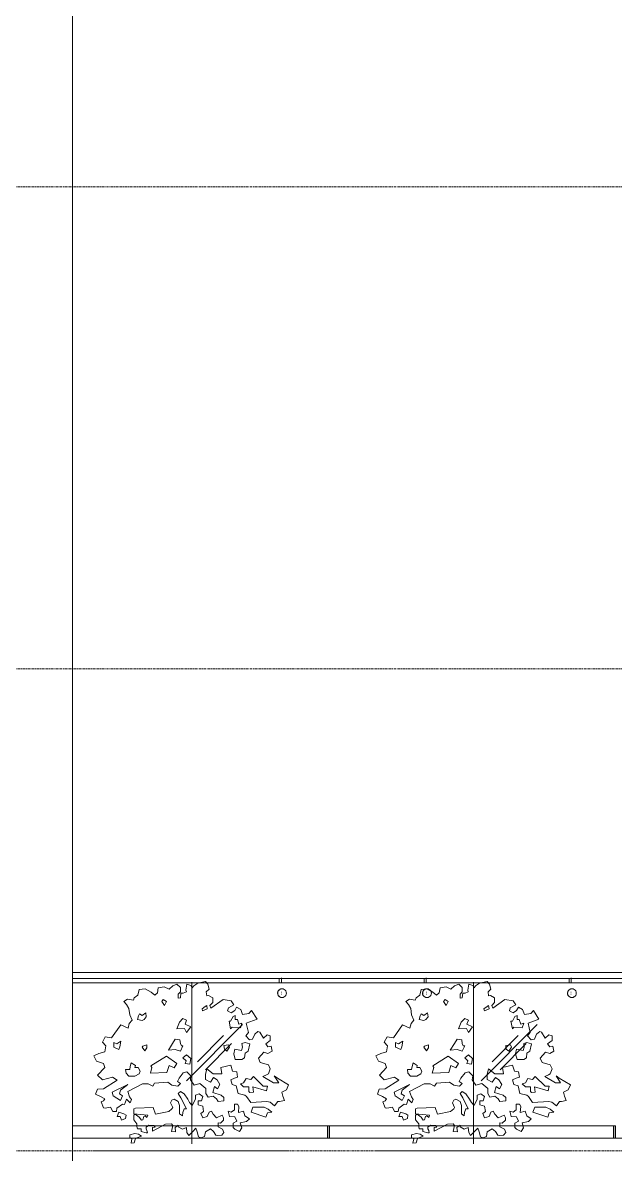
# Model space of a CAD drawing. Header units: millimetres. Extents: x -10599 to 108788, y -9455 to 93550.
# Drawn here: x 40659 to 44720, y 18575 to 26325 of the extents above; entities that cross this region are included whole.
import ezdxf

# ---------------------------------------------------------------- set-up
doc = ezdxf.new("R2010")
doc.units = ezdxf.units.MM
doc.linetypes.add('Centre', pattern=[31.75, 6.35, -4.7625, 15.875, -4.7625])
doc.linetypes.add('Grid Line', pattern=[4.2, 3, -0.6, 0, -0.6])
for name, color, linetype, lineweight in [('G-IMPT', 8, 'Continuous', 5), ('KINH', 152, 'Continuous', 5), ('L-SITE', 91, 'Continuous', 5), ('NET THAY 1', 41, 'Continuous', 5), ('NET THAY 2', 55, 'Continuous', 5), ('NET-THAY', 2, 'Continuous', 9), ('TRUC', 225, 'Continuous', 5)]:
    doc.layers.add(name, color=color, linetype=linetype, lineweight=lineweight)

# ---------------------------------------------------------------- blocks, each defined once
blk = doc.blocks.new('Railing - NBS_RailInfillPnl_Post-V79-MẶT ĐỨNG 1-14')
at = {"layer": 'NET THAY 2'}
for p, q in [((42747.3, 18685), (42747.3, 18770)), ((42760.3, 18770), (42750.4, 18770)), ((42750.4, 18770), (42750.4, 18685)), ((42760.3, 18685), (42760.3, 18770))]:
    blk.add_line(p, q, dxfattribs=at)
blk = doc.blocks.new('Railing - Railing-1506754-MẶT ĐỨNG 1-14')
at = {"layer": 'NET THAY 1'}
blk.add_line((41000.5, 18685), (58462.4, 18685), dxfattribs=at)
for p in [(0, 0), (1959.4, 0)]:
    blk.add_blockref('Railing - NBS_RailInfillPnl_Post-V79-MẶT ĐỨNG 1-14', p)
blk = doc.blocks.new('Top Rail Type - Top Rail_Internal_-1506755-MẶT ĐỨNG 1-14')
at = {"layer": 'NET THAY 1'}
for p, q in [((41000.5, 19750), (58441, 19750)), ((41000.5, 18770), (42750.4, 18770)), ((42760.3, 18770), (44709.8, 18770))]:
    blk.add_line(p, q, dxfattribs=at)
blk = doc.blocks.new('Handrail Type - Handrail_Internal_-1506756-MẶT ĐỨNG 1-14')
at = {"layer": 'NET THAY 1'}
for p, q in [((58338.7, 19821.2), (41000.5, 19821.2)), ((41000.5, 19778.8), (58338.7, 19778.8))]:
    blk.add_line(p, q, dxfattribs=at)
blk = doc.blocks.new('ALB-RAILING 32 - ALB-BALUSTER-V86-MẶT ĐỨNG 1-14')
at = {"layer": 'NET THAY 1'}
for p, q in [((44403.1, 19781.6), (44403.1, 19750)), ((44417.1, 19779.4), (44417.1, 19783.8)), ((44417.1, 19750), (44417.1, 19779)), ((44417.7, 19685.8), (44415.3, 19685.8)), ((44422.2, 19708.8), (44421.1, 19708.8)), ((44415.3, 19671.8), (44417.7, 19671.8)), ((44421.1, 19648.8), (44422.2, 19648.8))]:
    blk.add_line(p, q, dxfattribs=at)
for centre, start_param, end_param in [((44421.1, 19678.8), 0, 1.570796), ((44422.2, 19678.8), 4.712389, 7.853982), ((44421.1, 19678.8), 5.832651, 6.210121), ((44421.1, 19678.8), 1.570796, 3.403392), ((44422.2, 19678.8), 1.570796, 4.712389), ((44421.1, 19678.8), 3.544542, 3.785841)]:
    blk.add_ellipse(centre, major_axis=(0, 30), ratio=0.992899, start_param=start_param, end_param=end_param, dxfattribs=at)
blk = doc.blocks.new('ALB-RAILING 32 - ALB-BALUSTER-V87-MẶT ĐỨNG 1-14')
at = {"layer": 'NET THAY 1'}
for p, q in [((43410.2, 19781.6), (43410.2, 19750)), ((43424.2, 19779.4), (43424.2, 19783.8)), ((43424.2, 19750), (43424.2, 19779)), ((43424.8, 19685.8), (43422.4, 19685.8)), ((43429.3, 19708.8), (43428.2, 19708.8)), ((43422.4, 19671.8), (43424.8, 19671.8)), ((43428.2, 19648.8), (43429.3, 19648.8))]:
    blk.add_line(p, q, dxfattribs=at)
for centre, start_param, end_param in [((43428.2, 19678.8), 0, 1.570796), ((43429.3, 19678.8), 4.712389, 7.853982), ((43428.2, 19678.8), 5.832651, 6.210121), ((43428.2, 19678.8), 1.570796, 3.403392), ((43429.3, 19678.8), 1.570796, 4.712389), ((43428.2, 19678.8), 3.544542, 3.785841)]:
    blk.add_ellipse(centre, major_axis=(0, 30), ratio=0.992899, start_param=start_param, end_param=end_param, dxfattribs=at)
blk = doc.blocks.new('ALB-RAILING 32 - ALB-BALUSTER-V88-MẶT ĐỨNG 1-14')
at = {"layer": 'NET THAY 1'}
for p, q in [((42417.3, 19781.6), (42417.3, 19750)), ((42431.3, 19779.5), (42431.3, 19783.8)), ((42431.3, 19750), (42431.3, 19779)), ((42431.9, 19685.8), (42429.5, 19685.8)), ((42436.4, 19708.8), (42435.3, 19708.8)), ((42429.5, 19671.8), (42431.9, 19671.8)), ((42435.3, 19648.8), (42436.4, 19648.8))]:
    blk.add_line(p, q, dxfattribs=at)
for centre, start_param, end_param in [((42435.3, 19678.8), 0, 1.570796), ((42436.4, 19678.8), 4.712389, 7.853982), ((42435.3, 19678.8), 5.832651, 6.210121), ((42435.3, 19678.8), 1.570796, 3.403392), ((42436.4, 19678.8), 1.570796, 4.712389), ((42435.3, 19678.8), 3.544542, 3.785841)]:
    blk.add_ellipse(centre, major_axis=(0, 30), ratio=0.992899, start_param=start_param, end_param=end_param, dxfattribs=at)
blk = doc.blocks.new('CAY XANH 1 - new block_dwg_110_植栽_中_高木 - 落葉1_φ4000_H5500-1445069-IDEA-4th Storey - Detail-1404438-MẶT ĐỨNG 1-14')
at = {"layer": 'G-IMPT'}
for p, q in [((41149.1, 18600), (41329.3, 18600)), ((41157.4, 18600), (41293, 18600)), ((41199.3, 18600), (41290.6, 18600)), ((41293.2, 18600), (41350.9, 18600)), ((41332.3, 18600), (41391.2, 18600)), ((41342.6, 18600), (41470.6, 18600)), ((41476.2, 18600), (41529.9, 18600)), ((41595.8, 18600), (41580.1, 18600)), ((41689.1, 18600), (41692.4, 18600)), ((41906, 18600), (41941.7, 18600)), ((42463.9, 18600), (41921, 18600)), ((42105.9, 18600), (42004.4, 18600)), ((42114.2, 18600), (42028.9, 18600)), ((42187.2, 18600), (42074.8, 18600)), ((42247.7, 18600), (42121.9, 18600)), ((42421.5, 18600), (42173.8, 18600)), ((42441.1, 18600), (42217.7, 18600)), ((42484.6, 18600), (42337.5, 18600))]:
    blk.add_line(p, q, dxfattribs=at)
at = {"layer": 'G-IMPT', "flags": 128}
for points in [[(41157.6, 18600), (41333.1, 18600), (41449.3, 18600), (41502.8, 18600)], [(41169.8, 18600), (41296.6, 18600), (41405.5, 18600), (41535.8, 18600), (41677.6, 18600), (41614.9, 18600), (41516, 18600), (41369.5, 18600)], [(41309.3, 18600), (41423.2, 18600), (41350.6, 18600), (41322.6, 18600), (41254.7, 18600)], [(41255.4, 18600), (41453.3, 18600), (41549, 18600), (41677.6, 18600), (41819.5, 18600), (41817.8, 18600)], [(41269.8, 18600), (41423.2, 18600), (41377.3, 18600)], [(41294.4, 18600), (41402.4, 18600), (41458.5, 18600)], [(41423.2, 18600), (41603.4, 18600), (41402.2, 18600), (41295.2, 18600)], [(41520.8, 18600), (41544.9, 18600), (41570.4, 18600), (41423.2, 18600)], [(41587.3, 18600), (41594.7, 18600), (41636.4, 18600), (41570.4, 18600), (41487.9, 18600), (41435.1, 18600), (41431.5, 18600)], [(41528.8, 18600), (41583.9, 18600), (41615.8, 18600)], [(41590.7, 18600), (41666.1, 18600), (41603.4, 18600), (41529.3, 18600)], [(41636.4, 18600), (41720.5, 18600), (41603.4, 18600)], [(41711.8, 18600), (41750.1, 18600), (41746.9, 18600), (41666.1, 18600)], [(41672, 18600), (41692.4, 18600), (41819.5, 18600), (41720.5, 18600)], [(41746.9, 18600), (41817.8, 18600), (41834.3, 18600), (41832.6, 18600)], [(41845, 18600), (41878, 18600), (41874.7, 18600), (41836.8, 18600), (41762.5, 18600)], [(41767.7, 18600), (41829.3, 18600), (41900.7, 18600)], [(42469.3, 18600), (42327.5, 18600), (42223.6, 18600), (42078.4, 18600), (41819.5, 18600), (41816.2, 18600), (41829.3, 18600), (41816.2, 18600)], [(42270.5, 18600), (42161.6, 18600), (42028.9, 18600), (41948.1, 18600), (41819.5, 18600), (41921.7, 18600), (41909.3, 18600)], [(41822.8, 18600), (41936.1, 18600), (42114.2, 18600), (42131.3, 18600)], [(41989.8, 18600), (41909.3, 18600), (41902.7, 18600), (41874.7, 18600)], [(41889, 18600), (41894.7, 18600), (41898.8, 18600)], [(41973.3, 18600), (41900.7, 18600), (41894.7, 18600)], [(42444.7, 18600), (42285.1, 18600), (42068.5, 18600), (41921.7, 18600)], [(42040.3, 18600), (42004.4, 18600), (41941.7, 18600)], [(42356.5, 18600), (42179.3, 18600), (41948.1, 18600), (42176.1, 18600), (42280, 18600), (42452.1, 18600)], [(41979.6, 18600), (41973.3, 18600), (41995.7, 18600)], [(42301.3, 18600), (42218.7, 18600), (42131.6, 18600), (41989.8, 18600), (42049.1, 18600)], [(42369.1, 18600), (42249.9, 18600), (42132.8, 18600), (42068.5, 18600)], [(42334.9, 18600), (42078.4, 18600), (42235.5, 18600)], [(42333.7, 18600), (42235.5, 18600), (42326.2, 18600), (42480.2, 18600)]]:
    blk.add_lwpolyline(points, dxfattribs=at)
blk = doc.blocks.new('CAY XANH 1 - new block_dwg-1404437-MẶT ĐỨNG 1-14')
blk.add_blockref('CAY XANH 1 - new block_dwg_110_植栽_中_高木 - 落葉1_φ4000_H5500-1445069-IDEA-4th Storey - Detail-1404438-MẶT ĐỨNG 1-14', (0, 0))
blk = doc.blocks.new('CAY XANH 1 - CAY XANH_dwg-V118-MẶT ĐỨNG 1-14')
at = {"layer": 'G-IMPT', "flags": 128}
for points in [[(41357.7, 18915.9), (41342.4, 18919.1), (41304.9, 18891.1), (41301.8, 18869.4), (41276.9, 18869.4), (41261.6, 18897.4), (41224.1, 18891.1), (41212, 18894.2), (41196.7, 18934.4), (41212, 18940.7), (41221.5, 18956), (41193.5, 18971.9), (41159.2, 18987.2), (41171.3, 19021.5), (41212, 19024.7), (41306, 19082), (41274.8, 19103.6), (41206.2, 19085.2), (41172.4, 19116.3), (41222, 19169.2), (41212.5, 19197.2), (41166, 19212.5), (41147.5, 19250), (41181.3, 19265.3), (41222, 19277.5), (41228.3, 19318.1), (41206.2, 19343), (41225.2, 19380), (41268.5, 19374.1), (41331.1, 19461.3), (41380.8, 19439.1), (41389.8, 19470.3), (41408.8, 19495.1), (41392.9, 19529.5), (41387.1, 19572.8), (41371.3, 19600.8), (41352.8, 19622.5), (41377.6, 19637.8), (41417.8, 19632), (41424.1, 19647.3), (41448.9, 19665.8), (41458.4, 19703.3), (41498.6, 19709.6), (41538.7, 19684.8), (41563.5, 19665.8), (41582.5, 19681.6), (41588.3, 19715.5), (41629, 19721.8), (41662.8, 19706.5), (41687.6, 19728.1), (41715.6, 19740.3), (41740.4, 19718.6), (41740.4, 19687.4), (41725.1, 19672.1), (41725.1, 19644.1), (41740.4, 19647.3), (41743.6, 19678.5), (41759.4, 19678.5), (41781.1, 19687.4), (41777.9, 19700.1), (41784.3, 19740.3), (41811.7, 19731.3), (41821.2, 19715.5), (41830.7, 19728.1), (41858.7, 19746.6), (41911, 19759.3), (41926.8, 19740.3), (41936.3, 19706.5), (41917.3, 19687.4), (41920.5, 19660), (41933.2, 19662.6), (41961.2, 19647.3), (41961.2, 19616.1), (41942.2, 19594.5), (41948.5, 19576), (42031.9, 19635.1), (42087.9, 19625.6), (42106.4, 19598.2), (42069.4, 19579.1), (42063.1, 19557.5), (42087.9, 19545.3), (42112.7, 19560.7), (42124.9, 19582.3), (42152.9, 19567), (42165.5, 19532.7), (42208.9, 19539), (42227.3, 19560.7), (42264.8, 19501.5), (42190.9, 19473), (42206.2, 19408.5), (42187.2, 19386.8), (42212, 19358.8), (42234.2, 19364.6), (42249.5, 19399), (42271.2, 19417.5), (42283.8, 19411.7), (42308.7, 19371), (42333.5, 19392.6), (42355.1, 19386.8), (42355.1, 19355.7), (42324, 19330.8), (42339.3, 19312.3), (42360.9, 19315), (42367.3, 19281.2), (42339.3, 19265.3), (42311.3, 19274.8), (42274.3, 19234.7), (42286.5, 19203.5), (42342.5, 19188.2), (42355.1, 19160.2), (42342.5, 19125.8), (42330.3, 19119.5), (42305.5, 19107.4), (42378.7, 19063.8), (42413, 19063.8), (42383.1, 19113.2), (42404.8, 19097.8), (42481.1, 19051.1), (42465.8, 19017.3), (42434.6, 19001.4), (42441, 18973.4), (42453.1, 18942.8), (42419.3, 18936.4), (42406.6, 18936.4), (42385, 18908.4), (42353.8, 18933.3), (42332.2, 18936.4), (42221.5, 18930.4), (42193.5, 18970.5), (42181.4, 18980), (42134.9, 18992.2), (42122.2, 19045), (42094.3, 19054.5), (42085.3, 19085.7), (42110.1, 19097.8), (42131.7, 19104.2), (42125.4, 19141.2), (42097.4, 19144.3), (42085.3, 19185), (42016.6, 19169.2), (42023, 19125.8), (41963.8, 19125.8), (41920.5, 19160.2), (41911, 19122.7), (41911, 19088.3), (41945.3, 19069.8), (41967, 19101), (41991.8, 19085.7), (42010.8, 19054.5), (41995, 19023.4), (41973.3, 19038.7), (41961.2, 18998.5), (42019.8, 18980), (42038.3, 18964.2), (42038.3, 18942.5), (41998.1, 18936.7), (41986, 18955.2), (41963.8, 18973.7), (41930, 18967.3), (41914.2, 18992.2), (41914.2, 19026.5), (41874, 19060.9), (41833.9, 19048.2), (41809.1, 19085.7), (41811.7, 19113.2), (41784.3, 19141.2), (41759.4, 19132.2), (41731.4, 19097.8), (41718.8, 19073), (41740.4, 19060.9), (41721.9, 19041.8), (41681.8, 19048.2), (41653.8, 19069.8), (41563.2, 19063.5), (41551, 19041.8), (41519.9, 19057.2), (41479.7, 19057.2), (41379.4, 19005.7), (41392.1, 18968.7), (41404.2, 18950.2), (41395.2, 18928), (41379.4, 18943.9), (41370.5, 18952.8)], [(41644, 19622.4), (41622.7, 19636.6), (41612.1, 19622.4), (41629.8, 19594)], [(41505.7, 19516), (41502.2, 19544.3), (41477.3, 19526.6), (41459.6, 19537.2), (41452.5, 19523), (41445.4, 19498.2), (41477.3, 19491.1), (41491.5, 19498.2)], [(41909.9, 19586.9), (41920.6, 19594), (41924.1, 19572.7), (41892.2, 19558.5), (41888.7, 19572.7)], [(41732.6, 19480.5), (41757.5, 19505.3), (41782.3, 19494.7), (41771.6, 19466.3), (41810.6, 19448.6), (41782.3, 19409.5), (41768.1, 19437.9), (41714.9, 19434.4)], [(42101.4, 19519.5), (42115.6, 19526.6), (42115.6, 19498.2), (42129.8, 19498.2), (42140.4, 19466.3), (42161.7, 19473.4), (42151, 19441.5), (42094.3, 19445), (42083.7, 19434.4), (42073, 19487.6), (42083.7, 19487.6)], [(41282.7, 19308.2), (41282.7, 19340.1), (41304, 19333), (41332.4, 19350.7), (41325.3, 19311.7), (41318.2, 19294)], [(41481.3, 19315.3), (41477.8, 19308.2), (41495.5, 19283.3), (41509.7, 19304.6), (41509.7, 19325.9)], [(41686.5, 19335), (41704.3, 19363.4), (41736.2, 19359.9), (41739.7, 19335), (41746.8, 19317.3), (41757.5, 19317.3), (41739.7, 19281.8), (41704.3, 19292.5), (41658.2, 19288.9)], [(42041.1, 19296), (42037.6, 19320.9), (42069.5, 19324.4), (42076.6, 19310.2), (42058.9, 19281.8)], [(42105, 19264.1), (42112, 19296), (42158.1, 19285.4), (42165.2, 19310.2), (42161.7, 19335), (42183, 19342.1), (42214.9, 19331.5), (42204.2, 19281.8), (42183, 19267.6), (42179.4, 19235.7), (42161.7, 19225.1), (42115.6, 19225.1)], [(41697.2, 19168.3), (41714.9, 19196.7), (41644, 19246.4), (41538, 19180.5), (41545.1, 19169.8), (41534.5, 19130.8), (41647.5, 19136.4), (41661.7, 19182.5)], [(41803.6, 19193.2), (41810.6, 19232.2), (41782.3, 19257), (41757.5, 19235.7), (41778.7, 19214.4), (41771.6, 19196.7)], [(41428.1, 19169.8), (41449.4, 19169.8), (41463.6, 19145), (41456.5, 19127.2), (41428.1, 19109.5), (41385.6, 19109.5), (41367.8, 19130.8), (41364.3, 19155.6), (41392.7, 19155.6), (41396.2, 19176.9), (41403.3, 19201.7), (41431.7, 19184)], [(42172.3, 19065.4), (42190.1, 19093.8), (42222, 19086.7), (42239.7, 19108), (42307.8, 19043.1), (42336.2, 19043.1), (42329.1, 19011.2), (42236.1, 19037.1), (42239.7, 19001.6), (42214.9, 18998), (42207.8, 19005.1), (42207.8, 19037.1), (42172.3, 19037.1), (42151, 19058.4)], [(41279.8, 18976.1), (41272.7, 19000.9), (41378.5, 19052.8), (41329.4, 19015.1), (41322.4, 18990.3), (41343.6, 18976.1), (41329.4, 18944.2)], [(41556.8, 18771.9), (41523, 18775), (41504.5, 18762.3), (41504.5, 18750.2), (41510.4, 18737.5), (41513.5, 18722.2), (41504.5, 18722.2), (41470.2, 18731.2), (41470.2, 18750.2), (41445.4, 18750.2), (41442.2, 18765.5), (41442.2, 18784), (41420.6, 18812), (41420.6, 18843.2), (41430.1, 18849.5), (41457.5, 18830.5), (41473.4, 18808.8), (41482.4, 18812), (41488.7, 18833.7), (41498.2, 18840), (41510.4, 18827.3), (41516.7, 18843.2), (41420.1, 18853.5), (41420.1, 18887.9), (41432.2, 18891.1), (41554.2, 18896), (41569.5, 18849.5), (41660.2, 18868), (41681.8, 18887), (41687.6, 18896), (41672.3, 18927.2), (41681.8, 18945.7), (41697.1, 18952), (41725.1, 18936.7), (41734.6, 18908.7), (41734.6, 18874.4), (41734.6, 18852.7), (41753.1, 18840), (41756.3, 18862.2), (41765.2, 18887), (41781.1, 18887), (41743.6, 18961.5), (41725.1, 18992.2), (41740.4, 19004.9), (41765.2, 18989), (41790.1, 18952), (41802.7, 18930.4), (41821.2, 18908.7), (41842.9, 18952), (41842.9, 18980), (41867.7, 18989), (41892.5, 18970.5), (41883.5, 18942.5), (41861.4, 18942.5), (41861.4, 18914.5), (41892.5, 18905.5), (41898.9, 18868), (41880.4, 18855.9), (41892.5, 18824.7), (41923.7, 18834.2), (41936.3, 18864.9), (41951.7, 18871.2), (41963.8, 18849.5), (41986, 18824.7), (42026.1, 18843.2), (42035.6, 18824.7), (42035.6, 18809.4), (42013.5, 18787.7), (41998.1, 18790.4), (41998.1, 18762.9), (42029.3, 18747), (42038.3, 18725.4), (42023, 18706.9), (41995, 18703.7), (41982.8, 18706.9), (41967, 18731.7), (41945.3, 18750.2), (41911, 18728.5), (41905.2, 18697.4), (41880.4, 18688.4), (41864.5, 18694.2), (41855.5, 18728.5), (41846, 18753.4), (41824.4, 18731.7), (41796.4, 18703.7), (41784.3, 18725.4), (41781.1, 18759.7), (41753.1, 18747), (41725.1, 18762.9), (41725.1, 18775), (41703.5, 18759.7), (41706.6, 18728.5), (41678.6, 18731.7), (41687.6, 18771.9), (41678.6, 18784.6), (41638, 18781.4), (41547.9, 18734.3), (41547.9, 18759.2), (41566.3, 18762.3)], [(42140.7, 18902.4), (42131.7, 18917.7), (42110.1, 18917.7), (42110.1, 18880.7), (42087.9, 18864.9), (42066.3, 18871.2), (42075.8, 18834.2), (42112.7, 18831), (42125.4, 18803), (42100.6, 18787.7), (42100.6, 18759.7), (42112.7, 18747), (42143.9, 18731.7), (42159.7, 18756.5), (42150.2, 18790.4), (42193.5, 18799.9), (42212, 18818.4), (42181.4, 18840), (42171.9, 18871.2), (42137.6, 18862.2)], [(41352.5, 18852.2), (41318.1, 18864.8), (41306, 18833.7), (41327.6, 18833.7), (41336.6, 18808.8), (41364.6, 18821.5), (41367.8, 18843.2)], [(42313.7, 18898.9), (42236.8, 18899.2), (42224.7, 18864.9), (42325.8, 18830.8), (42335.4, 18858.8), (42366.5, 18865.1), (42341.7, 18883.6)], [(41451.7, 18712.7), (41426.9, 18719), (41392.6, 18709.5), (41392.6, 18691), (41407.9, 18681.5), (41402.1, 18650.9), (41423.7, 18653.5), (41432.7, 18684.7), (41442.2, 18687.9), (41473.4, 18700.5)]]:
    blk.add_lwpolyline(points, close=True, dxfattribs=at)
blk = doc.blocks.new('CAY XANH 1 - CAY XANH_dwg-V119-MẶT ĐỨNG 1-14')
at = {"layer": 'G-IMPT'}
for p, q in [((41818, 19483), (41818, 19514.9)), ((41818, 19221.1), (41818, 19260.1)), ((41818, 18899.2), (41818, 18914.4))]:
    blk.add_line(p, q, dxfattribs=at)
at = {"layer": 'G-IMPT', "flags": 128}
for points in [[(41818, 19673.5), (41818, 19682.4), (41818, 19695.1), (41818, 19735.2), (41818, 19726.2), (41818, 19710.4), (41818, 19723), (41818, 19741.5), (41818, 19754.1), (41818, 19735.2), (41818, 19701.4), (41818, 19682.4), (41818, 19655), (41818, 19657.7), (41818, 19642.4), (41818, 19611.3), (41818, 19589.7), (41818, 19571.2), (41818, 19630.3), (41818, 19620.8), (41818, 19593.4), (41818, 19574.4), (41818, 19552.8), (41818, 19540.6), (41818, 19555.9), (41818, 19577.5), (41818, 19562.3), (41818, 19528), (41818, 19534.3), (41818, 19555.9), (41818, 19496.9), (41818, 19468.4), (41818, 19404.1), (41818, 19382.5), (41818, 19354.6), (41818, 19360.4), (41818, 19394.6), (41818, 19413.1), (41818, 19407.3), (41818, 19366.7), (41818, 19388.3), (41818, 19382.5), (41818, 19351.4), (41818, 19326.6), (41818, 19308.2), (41818, 19310.8), (41818, 19277.1), (41818, 19261.3), (41818, 19270.8), (41818, 19230.7), (41818, 19199.6), (41818, 19184.3), (41818, 19156.4), (41818, 19122.1), (41818, 19115.8), (41818, 19103.7), (41818, 19060.2)], [(41818, 19621), (41818, 19632.9), (41818, 19627.1), (41818, 19642.4), (41818, 19660.8), (41818, 19698.3), (41818, 19704.6), (41818, 19679.8), (41818, 19660.8), (41818, 19676.6), (41818, 19710.4), (41818, 19716.7), (41818, 19701.4), (41818, 19723), (41818, 19735.2), (41818, 19713.5), (41818, 19682.4), (41818, 19667.2), (41818, 19639.2), (41818, 19642.4), (41818, 19673.5)], [(41818, 19444.8), (41818, 19434.7), (41818, 19465.8), (41818, 19490.6), (41818, 19524.8), (41818, 19568.1), (41818, 19596), (41818, 19611.3)], [(41818, 19514.9), (41818, 19522), (41818, 19493.6)], [(41818, 19493.6), (41818, 19461.8), (41818, 19468.9), (41818, 19437), (41818, 19440.6), (41818, 19429.9), (41818, 19483)], [(41818, 19330.8), (41818, 19359.2), (41818, 19355.6), (41818, 19330.8), (41818, 19313.1)], [(41818, 19260.1), (41818, 19291.9), (41818, 19281.3), (41818, 19306.1), (41818, 19330.8), (41818, 19337.9), (41818, 19327.3), (41818, 19277.8), (41818, 19263.6), (41818, 19231.7), (41818, 19221.1)], [(41818, 19313.1), (41818, 19277.8), (41818, 19288.4), (41818, 19284.8), (41818, 19330.8)], [(41818, 19151.8), (41818, 19173.1), (41818, 19197.8), (41818, 19180.1), (41818, 19166)], [(41818, 18933.1), (41818, 18905.2), (41818, 18930), (41818, 18933.1), (41818, 18927.1), (41818, 18967.2), (41818, 18976.6), (41818, 18988.8), (41818, 19041.5), (41818, 19051), (41818, 19082.1), (41818, 19094.2), (41818, 19100.5), (41818, 19137.4), (41818, 19140.6), (41818, 19181.2), (41818, 19165.3), (41818, 19122.1)], [(41818, 19166), (41818, 19141.2), (41818, 19123.5), (41818, 19105.8)], [(41818, 19122.1), (41818, 19156.4), (41818, 19119), (41818, 19084.7), (41818, 19066.2), (41818, 19097.3), (41818, 19082.1), (41818, 19051), (41818, 19019.9), (41818, 19035.1), (41818, 18995.1), (41818, 18976.6), (41818, 18960.8), (41818, 18939.2), (41818, 18933.4), (41818, 18951.9), (41818, 18970.3), (41818, 18964), (41818, 18988.8), (41818, 19023), (41818, 19057.3), (41818, 19044.6), (41818, 19082.1), (41818, 19109.5), (41818, 19137.4), (41818, 19128.4), (41818, 19094.2), (41818, 19069.4), (41818, 19057.3), (41818, 19038.3), (41818, 19044.6), (41818, 19066.2), (41818, 19059.9), (41818, 19038.3), (41818, 19053.6)], [(41818, 19105.8), (41818, 19127.1), (41818, 19151.8)], [(41818, 19060.2), (41818, 19109.5), (41818, 19094.2), (41818, 19047.5), (41818, 19013.8), (41818, 18998), (41818, 18970), (41818, 18939.5), (41818, 18933.1)], [(41818, 19061.9), (41818, 19090.2), (41818, 19083.1), (41818, 19104.3), (41818, 19039.6)], [(41818, 19033.5), (41818, 19054.8), (41818, 19061.9)], [(41818, 19053.6), (41818, 19002.3), (41818, 18965.4), (41818, 18946.9), (41818, 18924.8), (41818, 18940.6), (41818, 18949.4), (41818, 18912.6)], [(41818, 19039.3), (41818, 19049.2), (41818, 19033.7)], [(41818, 19039.6), (41818, 19007.8), (41818, 19033.5), (41818, 18998.2), (41818, 18994.6), (41818, 19001.7), (41818, 19033.5)], [(41818, 18883.9), (41818, 18958.2), (41818, 18988.8), (41818, 19001.4), (41818, 18985.6), (41818, 18948.7), (41818, 18927.1), (41818, 18905.5), (41818, 18948.7), (41818, 18976.6), (41818, 18985.6), (41818, 18967.2), (41818, 18939.2)], [(41818, 18747.3), (41818, 18762.6), (41818, 18781.1), (41818, 18809), (41818, 18840.1), (41818, 18846.4), (41818, 18827.5), (41818, 18805.8), (41818, 18809), (41818, 18830.6), (41818, 18836.9), (41818, 18824.3), (41818, 18840.1), (41818, 18850.4), (41818, 18884.7), (41818, 18887.9), (41818, 18892.8), (41818, 18846.4), (41818, 18864.9), (41818, 18883.9), (41818, 18892.8), (41818, 18923.9), (41818, 18942.4), (41818, 18948.7), (41818, 18933.4), (41818, 18905.5), (41818, 18871.2), (41818, 18849.6), (41818, 18837), (41818, 18859.1), (41818, 18883.9)], [(41818, 18939.2), (41818, 18911.3), (41818, 18902.3), (41818, 18864.9), (41818, 18852.8), (41818, 18821.7), (41818, 18831.2), (41818, 18861.7), (41818, 18868.1), (41818, 18846.4), (41818, 18821.7), (41818, 18840.1), (41818, 18821.7), (41818, 18806.4), (41818, 18784.8), (41818, 18787.4), (41818, 18760), (41818, 18744.2), (41818, 18722.6), (41818, 18704.1), (41818, 18701), (41818, 18704.1), (41818, 18728.9), (41818, 18747.3), (41818, 18725.7), (41818, 18694.6), (41818, 18685.7), (41818, 18691.5), (41818, 18725.7), (41818, 18750.5), (41818, 18728.9), (41818, 18701), (41818, 18722.6), (41818, 18756.8), (41818, 18744.2), (41818, 18760), (41818, 18772.1), (41818, 18756.8), (41818, 18725.7), (41818, 18728.9), (41818, 18769), (41818, 18781.6), (41818, 18778.4), (41818, 18731.5), (41818, 18756.3), (41818, 18759.5), (41818, 18768.9)], [(41818, 18914.4), (41818, 18877.5), (41818, 18861.7), (41818, 18868.1), (41818, 18831.2), (41818, 18828), (41818, 18800.1), (41818, 18784.8), (41818, 18756.8), (41818, 18744.2), (41818, 18728.9), (41818, 18753.7), (41818, 18787.4), (41818, 18796.9), (41818, 18815.3), (41818, 18837), (41818, 18868.1), (41818, 18859.1), (41818, 18899.2)], [(41818, 18815.6), (41818, 18818.5), (41818, 18840.1), (41818, 18845.7)], [(41818, 18768.9), (41818, 18772.1), (41818, 18759.5), (41818, 18747.3), (41818, 18734.7), (41818, 18719.4)], [(41818, 18719.4), (41818, 18728.4), (41818, 18747.3)]]:
    blk.add_lwpolyline(points, dxfattribs=at)
for points in [[(41818, 19617.5), (41818, 19631.7), (41818, 19617.5), (41818, 19589.2)], [(41818, 19582.1), (41818, 19589.2), (41818, 19568), (41818, 19553.8), (41818, 19568)], [(41818, 19511.3), (41818, 19539.7), (41818, 19522), (41818, 19532.6), (41818, 19518.4), (41818, 19493.6), (41818, 19486.6), (41818, 19493.6)], [(41818, 19475.9), (41818, 19500.7), (41818, 19490.1), (41818, 19461.8), (41818, 19444.1), (41818, 19405.2), (41818, 19433.5), (41818, 19429.9)], [(41818, 19311.1), (41818, 19304), (41818, 19279.2), (41818, 19300.5), (41818, 19321.7)], [(41818, 19291.9), (41818, 19316.7), (41818, 19320.2), (41818, 19306.1), (41818, 19277.8)], [(41818, 19189.3), (41818, 19228.2), (41818, 19253), (41818, 19231.7), (41818, 19210.5), (41818, 19192.8)], [(41818, 19164.5), (41818, 19192.8), (41818, 19242.4), (41818, 19176.6), (41818, 19166), (41818, 19127.1), (41818, 19132.6), (41818, 19178.7)], [(41818, 18895.7), (41818, 18896), (41818, 18861.7), (41818, 18827.7), (41818, 18855.7), (41818, 18862), (41818, 18880.4)], [(41818, 18709.9), (41818, 18716.2), (41818, 18706.7), (41818, 18688.3), (41818, 18678.8), (41818, 18648.2), (41818, 18650.9), (41818, 18682), (41818, 18685.1), (41818, 18697.8)]]:
    blk.add_lwpolyline(points, close=True, dxfattribs=at)
blk = doc.blocks.new('CAY XANH 1 - CAY XANH 1-V120-MẶT ĐỨNG 1-14')
for name in ['CAY XANH 1 - CAY XANH_dwg-V118-MẶT ĐỨNG 1-14', 'CAY XANH 1 - CAY XANH_dwg-V119-MẶT ĐỨNG 1-14', 'CAY XANH 1 - new block_dwg-1404437-MẶT ĐỨNG 1-14']:
    blk.add_blockref(name, (0, 0))
blk = doc.blocks.new('CAY XANH 1 - new block_dwg_110_植栽_中_高木 - 落葉1_φ4000_H5500-1445069-IDEA-4th Storey - Detail-V125-MẶT ĐỨNG 1-14')
at = {"layer": 'G-IMPT'}
for p, q in [((43079.8, 18600), (43260, 18600)), ((43088.1, 18600), (43223.6, 18600)), ((43129.9, 18600), (43221.2, 18600)), ((43223.8, 18600), (43281.5, 18600)), ((43262.9, 18600), (43321.9, 18600)), ((43273.2, 18600), (43401.2, 18600)), ((43406.9, 18600), (43460.6, 18600)), ((43526.5, 18600), (43510.7, 18600)), ((43619.8, 18600), (43623.1, 18600)), ((43836.7, 18600), (43872.3, 18600)), ((44394.6, 18600), (43851.6, 18600)), ((44036.5, 18600), (43935, 18600)), ((44044.8, 18600), (43959.6, 18600)), ((44117.8, 18600), (44005.4, 18600)), ((44178.4, 18600), (44052.6, 18600)), ((44352.2, 18600), (44104.4, 18600)), ((44371.8, 18600), (44148.3, 18600)), ((44415.3, 18600), (44268.1, 18600))]:
    blk.add_line(p, q, dxfattribs=at)
at = {"layer": 'G-IMPT', "flags": 128}
for points in [[(43088.3, 18600), (43263.8, 18600), (43379.9, 18600), (43433.4, 18600)], [(43100.4, 18600), (43227.2, 18600), (43336.1, 18600), (43466.4, 18600), (43608.2, 18600), (43545.6, 18600), (43446.6, 18600), (43300.1, 18600)], [(43239.9, 18600), (43353.8, 18600), (43281.3, 18600), (43253.2, 18600), (43185.3, 18600)], [(43186, 18600), (43383.9, 18600), (43479.6, 18600), (43608.2, 18600), (43750.1, 18600), (43748.4, 18600)], [(43200.4, 18600), (43353.8, 18600), (43307.9, 18600)], [(43225, 18600), (43333, 18600), (43389.1, 18600)], [(43353.8, 18600), (43534, 18600), (43332.8, 18600), (43225.9, 18600)], [(43451.4, 18600), (43475.5, 18600), (43501, 18600), (43353.8, 18600)], [(43518, 18600), (43525.4, 18600), (43567, 18600), (43501, 18600), (43418.6, 18600), (43365.8, 18600), (43362.1, 18600)], [(43459.5, 18600), (43514.5, 18600), (43546.4, 18600)], [(43521.4, 18600), (43596.7, 18600), (43534, 18600), (43459.9, 18600)], [(43567, 18600), (43651.1, 18600), (43534, 18600)], [(43642.5, 18600), (43680.7, 18600), (43677.5, 18600), (43596.7, 18600)], [(43602.6, 18600), (43623.1, 18600), (43750.1, 18600), (43651.1, 18600)], [(43677.5, 18600), (43748.4, 18600), (43764.9, 18600), (43763.3, 18600)], [(43775.6, 18600), (43808.7, 18600), (43805.3, 18600), (43767.4, 18600), (43693.2, 18600)], [(43698.4, 18600), (43760, 18600), (43831.3, 18600)], [(44400, 18600), (44258.1, 18600), (44154.2, 18600), (44009, 18600), (43750.1, 18600), (43746.8, 18600), (43760, 18600), (43746.8, 18600)], [(44201.2, 18600), (44092.3, 18600), (43959.6, 18600), (43878.7, 18600), (43750.1, 18600), (43852.4, 18600), (43840, 18600)], [(43753.4, 18600), (43866.8, 18600), (44044.8, 18600), (44061.9, 18600)], [(43920.4, 18600), (43840, 18600), (43833.4, 18600), (43805.3, 18600)], [(43819.6, 18600), (43825.3, 18600), (43829.5, 18600)], [(43903.9, 18600), (43831.3, 18600), (43825.3, 18600)], [(44375.4, 18600), (44215.7, 18600), (43999.2, 18600), (43852.4, 18600)], [(43970.9, 18600), (43935, 18600), (43872.3, 18600)], [(44287.1, 18600), (44110, 18600), (43878.7, 18600), (44106.8, 18600), (44210.7, 18600), (44382.7, 18600)], [(43910.3, 18600), (43903.9, 18600), (43926.4, 18600)], [(44232, 18600), (44149.3, 18600), (44062.2, 18600), (43920.4, 18600), (43979.8, 18600)], [(44299.8, 18600), (44180.6, 18600), (44063.5, 18600), (43999.2, 18600)], [(44265.6, 18600), (44009, 18600), (44166.2, 18600)], [(44264.4, 18600), (44166.2, 18600), (44256.9, 18600), (44410.8, 18600)]]:
    blk.add_lwpolyline(points, dxfattribs=at)
blk = doc.blocks.new('CAY XANH 1 - new block_dwg-V126-MẶT ĐỨNG 1-14')
blk.add_blockref('CAY XANH 1 - new block_dwg_110_植栽_中_高木 - 落葉1_φ4000_H5500-1445069-IDEA-4th Storey - Detail-V125-MẶT ĐỨNG 1-14', (0, 0))
blk = doc.blocks.new('CAY XANH 1 - CAY XANH_dwg-V127-MẶT ĐỨNG 1-14')
at = {"layer": 'G-IMPT'}
for p, q in [((43748.6, 19483), (43748.6, 19514.9)), ((43748.6, 19221.1), (43748.6, 19260.1)), ((43748.6, 18899.2), (43748.6, 18914.4))]:
    blk.add_line(p, q, dxfattribs=at)
at = {"layer": 'G-IMPT', "flags": 128}
for points in [[(43748.6, 19673.5), (43748.6, 19682.4), (43748.6, 19695.1), (43748.6, 19735.2), (43748.6, 19726.2), (43748.6, 19710.4), (43748.6, 19723), (43748.6, 19741.5), (43748.6, 19754.1), (43748.6, 19735.2), (43748.6, 19701.4), (43748.6, 19682.4), (43748.6, 19655), (43748.6, 19657.7), (43748.6, 19642.4), (43748.6, 19611.3), (43748.6, 19589.7), (43748.6, 19571.2), (43748.6, 19630.3), (43748.6, 19620.8), (43748.6, 19593.4), (43748.6, 19574.4), (43748.6, 19552.8), (43748.6, 19540.6), (43748.6, 19555.9), (43748.6, 19577.5), (43748.6, 19562.3), (43748.6, 19528), (43748.6, 19534.3), (43748.6, 19555.9), (43748.6, 19496.9), (43748.6, 19468.4), (43748.6, 19404.1), (43748.6, 19382.5), (43748.6, 19354.6), (43748.6, 19360.4), (43748.6, 19394.6), (43748.6, 19413.1), (43748.6, 19407.3), (43748.6, 19366.7), (43748.6, 19388.3), (43748.6, 19382.5), (43748.6, 19351.4), (43748.6, 19326.6), (43748.6, 19308.2), (43748.6, 19310.8), (43748.6, 19277.1), (43748.6, 19261.3), (43748.6, 19270.8), (43748.6, 19230.7), (43748.6, 19199.6), (43748.6, 19184.3), (43748.6, 19156.4), (43748.6, 19122.1), (43748.6, 19115.8), (43748.6, 19103.7), (43748.6, 19060.2)], [(43748.6, 19620.9), (43748.6, 19632.9), (43748.6, 19627.1), (43748.6, 19642.4), (43748.6, 19660.8), (43748.6, 19698.3), (43748.6, 19704.6), (43748.6, 19679.8), (43748.6, 19660.8), (43748.6, 19676.6), (43748.6, 19710.4), (43748.6, 19716.7), (43748.6, 19701.4), (43748.6, 19723), (43748.6, 19735.2), (43748.6, 19713.5), (43748.6, 19682.4), (43748.6, 19667.2), (43748.6, 19639.2), (43748.6, 19642.4), (43748.6, 19673.5)], [(43748.6, 19444.8), (43748.6, 19434.7), (43748.6, 19465.8), (43748.6, 19490.6), (43748.6, 19524.8), (43748.6, 19568.1), (43748.6, 19596), (43748.6, 19611.3)], [(43748.6, 19514.9), (43748.6, 19522), (43748.6, 19493.6)], [(43748.6, 19493.6), (43748.6, 19461.8), (43748.6, 19468.9), (43748.6, 19437), (43748.6, 19440.6), (43748.6, 19429.9), (43748.6, 19483)], [(43748.6, 19330.8), (43748.6, 19359.2), (43748.6, 19355.6), (43748.6, 19330.8), (43748.6, 19313.1)], [(43748.6, 19260.1), (43748.6, 19291.9), (43748.6, 19281.3), (43748.6, 19306.1), (43748.6, 19330.8), (43748.6, 19337.9), (43748.6, 19327.3), (43748.6, 19277.8), (43748.6, 19263.6), (43748.6, 19231.7), (43748.6, 19221.1)], [(43748.6, 19313.1), (43748.6, 19277.8), (43748.6, 19288.4), (43748.6, 19284.8), (43748.6, 19330.8)], [(43748.6, 19151.8), (43748.6, 19173.1), (43748.6, 19197.8), (43748.6, 19180.1), (43748.6, 19166)], [(43748.6, 18933.1), (43748.6, 18905.2), (43748.6, 18930), (43748.6, 18933.1), (43748.6, 18927.1), (43748.6, 18967.2), (43748.6, 18976.6), (43748.6, 18988.8), (43748.6, 19041.5), (43748.6, 19051), (43748.6, 19082.1), (43748.6, 19094.2), (43748.6, 19100.5), (43748.6, 19137.4), (43748.6, 19140.6), (43748.6, 19181.2), (43748.6, 19165.3), (43748.6, 19122.1)], [(43748.6, 19166), (43748.6, 19141.2), (43748.6, 19123.5), (43748.6, 19105.8)], [(43748.6, 19122.1), (43748.6, 19156.4), (43748.6, 19119), (43748.6, 19084.7), (43748.6, 19066.2), (43748.6, 19097.3), (43748.6, 19082.1), (43748.6, 19051), (43748.6, 19019.9), (43748.6, 19035.1), (43748.6, 18995.1), (43748.6, 18976.6), (43748.6, 18960.8), (43748.6, 18939.2), (43748.6, 18933.4), (43748.6, 18951.9), (43748.6, 18970.3), (43748.6, 18964), (43748.6, 18988.8), (43748.6, 19023), (43748.6, 19057.3), (43748.6, 19044.6), (43748.6, 19082.1), (43748.6, 19109.5), (43748.6, 19137.4), (43748.6, 19128.4), (43748.6, 19094.2), (43748.6, 19069.4), (43748.6, 19057.3), (43748.6, 19038.3), (43748.6, 19044.6), (43748.6, 19066.2), (43748.6, 19059.9), (43748.6, 19038.3), (43748.6, 19053.6)], [(43748.6, 19105.8), (43748.6, 19127.1), (43748.6, 19151.8)], [(43748.6, 19060.2), (43748.6, 19109.5), (43748.6, 19094.2), (43748.6, 19047.5), (43748.6, 19013.8), (43748.6, 18998), (43748.6, 18970), (43748.6, 18939.5), (43748.6, 18933.1)], [(43748.6, 19061.9), (43748.6, 19090.2), (43748.6, 19083.1), (43748.6, 19104.3), (43748.6, 19039.6)], [(43748.6, 19033.5), (43748.6, 19054.8), (43748.6, 19061.9)], [(43748.6, 19053.6), (43748.6, 19002.3), (43748.6, 18965.4), (43748.6, 18946.9), (43748.6, 18924.8), (43748.6, 18940.6), (43748.6, 18949.4), (43748.6, 18912.6)], [(43748.6, 19039.3), (43748.6, 19049.2), (43748.6, 19033.7)], [(43748.6, 19039.6), (43748.6, 19007.8), (43748.6, 19033.5), (43748.6, 18998.2), (43748.6, 18994.6), (43748.6, 19001.7), (43748.6, 19033.5)], [(43748.6, 18883.9), (43748.6, 18958.2), (43748.6, 18988.8), (43748.6, 19001.4), (43748.6, 18985.6), (43748.6, 18948.7), (43748.6, 18927.1), (43748.6, 18905.5), (43748.6, 18948.7), (43748.6, 18976.6), (43748.6, 18985.6), (43748.6, 18967.2), (43748.6, 18939.2)], [(43748.6, 18747.3), (43748.6, 18762.6), (43748.6, 18781.1), (43748.6, 18809), (43748.6, 18840.1), (43748.6, 18846.4), (43748.6, 18827.5), (43748.6, 18805.8), (43748.6, 18809), (43748.6, 18830.6), (43748.6, 18836.9), (43748.6, 18824.3), (43748.6, 18840.1), (43748.6, 18850.4), (43748.6, 18884.7), (43748.6, 18887.9), (43748.6, 18892.8), (43748.6, 18846.4), (43748.6, 18864.9), (43748.6, 18883.9), (43748.6, 18892.8), (43748.6, 18923.9), (43748.6, 18942.4), (43748.6, 18948.7), (43748.6, 18933.4), (43748.6, 18905.5), (43748.6, 18871.2), (43748.6, 18849.6), (43748.6, 18837), (43748.6, 18859.1), (43748.6, 18883.9)], [(43748.6, 18939.2), (43748.6, 18911.3), (43748.6, 18902.3), (43748.6, 18864.9), (43748.6, 18852.8), (43748.6, 18821.7), (43748.6, 18831.2), (43748.6, 18861.7), (43748.6, 18868.1), (43748.6, 18846.4), (43748.6, 18821.7), (43748.6, 18840.1), (43748.6, 18821.7), (43748.6, 18806.4), (43748.6, 18784.8), (43748.6, 18787.4), (43748.6, 18760), (43748.6, 18744.2), (43748.6, 18722.6), (43748.6, 18704.1), (43748.6, 18701), (43748.6, 18704.1), (43748.6, 18728.9), (43748.6, 18747.3), (43748.6, 18725.7), (43748.6, 18694.6), (43748.6, 18685.7), (43748.6, 18691.5), (43748.6, 18725.7), (43748.6, 18750.5), (43748.6, 18728.9), (43748.6, 18701), (43748.6, 18722.6), (43748.6, 18756.8), (43748.6, 18744.2), (43748.6, 18760), (43748.6, 18772.1), (43748.6, 18756.8), (43748.6, 18725.7), (43748.6, 18728.9), (43748.6, 18769), (43748.6, 18781.6), (43748.6, 18778.4), (43748.6, 18731.5), (43748.6, 18756.3), (43748.6, 18759.5), (43748.6, 18768.9)], [(43748.6, 18914.4), (43748.6, 18877.5), (43748.6, 18861.7), (43748.6, 18868.1), (43748.6, 18831.2), (43748.6, 18828), (43748.6, 18800.1), (43748.6, 18784.8), (43748.6, 18756.8), (43748.6, 18744.2), (43748.6, 18728.9), (43748.6, 18753.7), (43748.6, 18787.4), (43748.6, 18796.9), (43748.6, 18815.3), (43748.6, 18837), (43748.6, 18868.1), (43748.6, 18859.1), (43748.6, 18899.2)], [(43748.6, 18815.6), (43748.6, 18818.5), (43748.6, 18840.1), (43748.6, 18845.7)], [(43748.6, 18768.9), (43748.6, 18772.1), (43748.6, 18759.5), (43748.6, 18747.3), (43748.6, 18734.7), (43748.6, 18719.4)], [(43748.6, 18719.4), (43748.6, 18728.4), (43748.6, 18747.3)]]:
    blk.add_lwpolyline(points, dxfattribs=at)
for points in [[(43748.6, 19617.5), (43748.6, 19631.7), (43748.6, 19617.5), (43748.6, 19589.2)], [(43748.6, 19582.1), (43748.6, 19589.2), (43748.6, 19568), (43748.6, 19553.8), (43748.6, 19568)], [(43748.6, 19511.3), (43748.6, 19539.7), (43748.6, 19522), (43748.6, 19532.6), (43748.6, 19518.4), (43748.6, 19493.6), (43748.6, 19486.6), (43748.6, 19493.6)], [(43748.6, 19475.9), (43748.6, 19500.7), (43748.6, 19490.1), (43748.6, 19461.8), (43748.6, 19444.1), (43748.6, 19405.2), (43748.6, 19433.5), (43748.6, 19429.9)], [(43748.6, 19311.1), (43748.6, 19304), (43748.6, 19279.2), (43748.6, 19300.5), (43748.6, 19321.7)], [(43748.6, 19291.9), (43748.6, 19316.7), (43748.6, 19320.2), (43748.6, 19306.1), (43748.6, 19277.8)], [(43748.6, 19189.3), (43748.6, 19228.2), (43748.6, 19253), (43748.6, 19231.7), (43748.6, 19210.5), (43748.6, 19192.8)], [(43748.6, 19164.5), (43748.6, 19192.8), (43748.6, 19242.4), (43748.6, 19176.6), (43748.6, 19166), (43748.6, 19127.1), (43748.6, 19132.6), (43748.6, 19178.7)], [(43748.6, 18895.7), (43748.6, 18896), (43748.6, 18861.7), (43748.6, 18827.7), (43748.6, 18855.7), (43748.6, 18862), (43748.6, 18880.4)], [(43748.6, 18709.9), (43748.6, 18716.2), (43748.6, 18706.7), (43748.6, 18688.3), (43748.6, 18678.8), (43748.6, 18648.2), (43748.6, 18650.9), (43748.6, 18682), (43748.6, 18685.1), (43748.6, 18697.8)]]:
    blk.add_lwpolyline(points, close=True, dxfattribs=at)
blk = doc.blocks.new('CAY XANH 1 - CAY XANH 1-V128-MẶT ĐỨNG 1-14')
for name, p in [('CAY XANH 1 - CAY XANH_dwg-V118-MẶT ĐỨNG 1-14', (1930.6, 0)), ('CAY XANH 1 - CAY XANH_dwg-V127-MẶT ĐỨNG 1-14', (0, 0)), ('CAY XANH 1 - new block_dwg-V126-MẶT ĐỨNG 1-14', (0, 0))]:
    blk.add_blockref(name, p)

msp = doc.modelspace()

# ---------------------------------------------------------------- hatches: boundary and pattern name
at = {"layer": 'KINH'}
h = msp.add_hatch(dxfattribs=at)
h.set_pattern_fill('FP_11', color=256, angle=360, style=0, pattern_type=2)
h.set_pattern_definition([(45.204, (33194.5, 7631.1), (0.002, 2032), [252.7, -2610.8]), (45.204, (33139.8, 7686.3), (0.002, 2032), [252.7, -2610.8]), (45.204, (33064.4, 7555.3), (0.002, 2032), [544.27, -2319.24]), (45.204, (31822.6, 8992.6), (0.002, 2032), [252.7, -2610.8]), (45.204, (31767.8, 9047.8), (0.002, 2032), [252.7, -2610.8]), (45.204, (31692.5, 8916.7), (0.002, 2032), [544.27, -2319.24])])
h.paths.add_polyline_path([(58311.6, 18963.1), (58311.6, 19674.1), (41364.3, 19674.1), (41364.3, 18963.1)])

# ---------------------------------------------------------------- linework, layer by layer
at = {"layer": 'NET-THAY'}
msp.add_line((41000.5, 14700), (41000.5, 91900), dxfattribs=at)
at = {"layer": 'TRUC', "linetype": 'Grid Line'}
msp.add_line((41000.5, -5171), (41000.5, 91838.4), dxfattribs=at)
at = {"layer": 'TRUC', "linetype": 'Centre'}
for p, q in [((-10499.5, 25200), (108517.8, 25200)), ((-10499.5, 21900), (108517.8, 21900)), ((-10499.5, 18600), (108517.8, 18600))]:
    msp.add_line(p, q, dxfattribs=at)

# ---------------------------------------------------------------- block references
at = {"layer": 'L-SITE'}
for name in ['CAY XANH 1 - CAY XANH 1-V120-MẶT ĐỨNG 1-14', 'CAY XANH 1 - CAY XANH 1-V128-MẶT ĐỨNG 1-14']:
    msp.add_blockref(name, (0, 0), dxfattribs=at)
at = {"layer": 'NET THAY 1'}
for name in ['Handrail Type - Handrail_Internal_-1506756-MẶT ĐỨNG 1-14', 'ALB-RAILING 32 - ALB-BALUSTER-V88-MẶT ĐỨNG 1-14', 'ALB-RAILING 32 - ALB-BALUSTER-V87-MẶT ĐỨNG 1-14', 'ALB-RAILING 32 - ALB-BALUSTER-V86-MẶT ĐỨNG 1-14', 'Top Rail Type - Top Rail_Internal_-1506755-MẶT ĐỨNG 1-14', 'Railing - Railing-1506754-MẶT ĐỨNG 1-14']:
    msp.add_blockref(name, (0, 0), dxfattribs=at)

doc.saveas('drawing.dxf')
